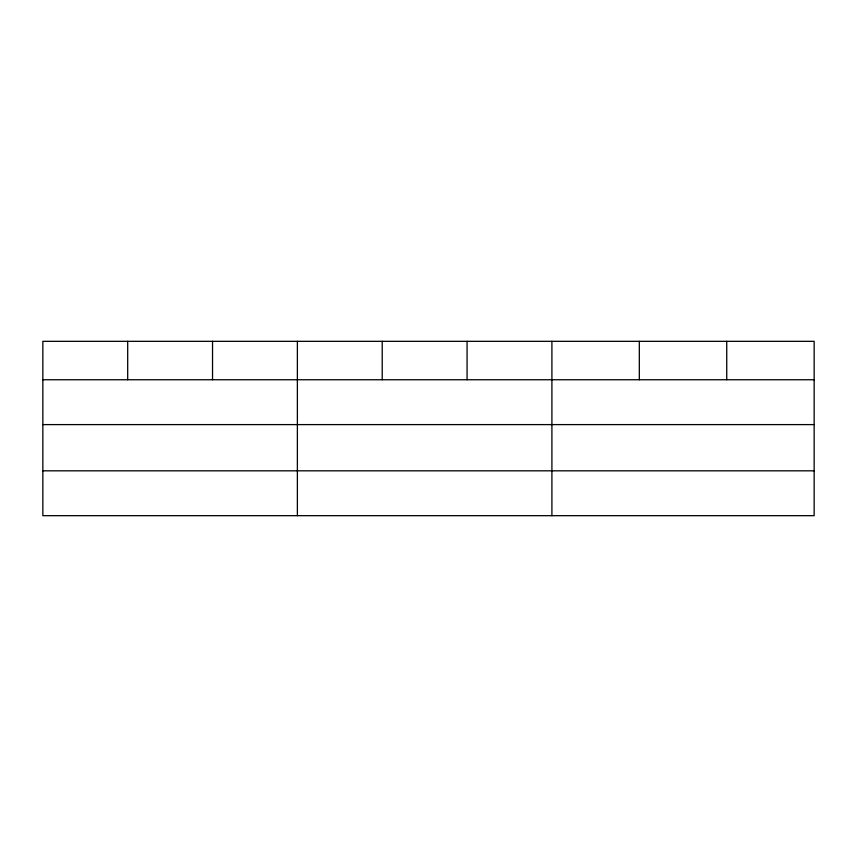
<?xml version="1.0" encoding="UTF-8"?>
<svg xmlns="http://www.w3.org/2000/svg" width="857" height="857" viewBox="0 0 857 857"><rect width="100%" height="100%" fill="white"/><g stroke="black" fill="none" stroke-linecap="round" stroke-linejoin="round"><path stroke-width="1.29" d="M814.15 424.601L814.15 341.322L42.85 341.322L42.85 515.678L814.15 515.678L814.15 424.601L42.85 424.601M42.85 379.747L814.15 379.747M42.85 470.825L814.15 470.825M726.736 341.322L726.736 379.747M639.322 341.322L639.322 379.747M551.908 341.322L551.908 515.678M467.065 341.322L467.065 379.747M382.222 341.322L382.222 379.747M297.379 341.322L297.379 515.678M212.536 341.322L212.536 379.747M127.693 341.322L127.693 379.747"/></g></svg>
